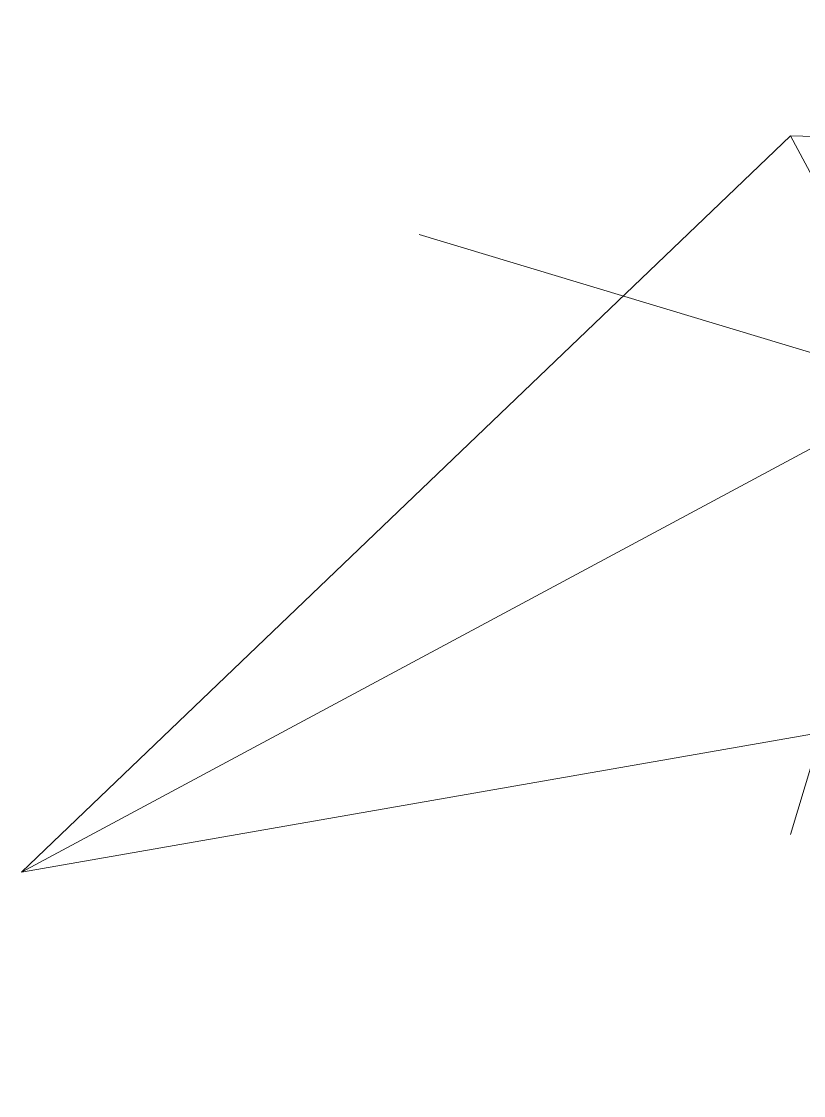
# Model space of a CAD drawing. Header units: millimetres. Extents: x 81424 to 264319, y 405 to 78637.
# Drawn here: x 202091 to 220342, y 48437 to 73505 of the extents above; entities that cross this region are included whole.
import ezdxf

# ---------------------------------------------------------------- set-up
doc = ezdxf.new("R2010")
doc.units = ezdxf.units.MM
doc.layers.add('HOA GIO_TIEN GIANG_dwg-1', color=7, linetype='Continuous', lineweight=18)
doc.layers.add('TEXT', color=130, linetype='Continuous', lineweight=9)

# ---------------------------------------------------------------- blocks, each defined once
blk = doc.blocks.new('HOA GIO_TIEN GIANG_dwg-1605386-KeyPlan-CH4')
at = {"layer": 'TEXT'}
for p, q in [((88786, 73505), (83071, 54530)), ((95655, 47399), (83070, 70832)), ((74406, 68532), (95105, 62297)), ((65127, 53648), (90317, 67176))]:
    blk.add_line(p, q, dxfattribs=at)
at = {"layer": 'TEXT', "flags": 128}
blk.add_lwpolyline([(87943, 70705), (90317, 67176), (95655, 47399), (83787, 56909), (65127, 53648), (83070, 70832), (87943, 70705), (90317, 67176), (95655, 47399), (83787, 56909), (65127, 53648), (83070, 70832)], close=True, dxfattribs=at)

msp = doc.modelspace()

# ---------------------------------------------------------------- block references
at = {"layer": 'HOA GIO_TIEN GIANG_dwg-1'}
msp.add_blockref('HOA GIO_TIEN GIANG_dwg-1605386-KeyPlan-CH4', (136964.6, 0), dxfattribs=at)

doc.saveas('drawing.dxf')
